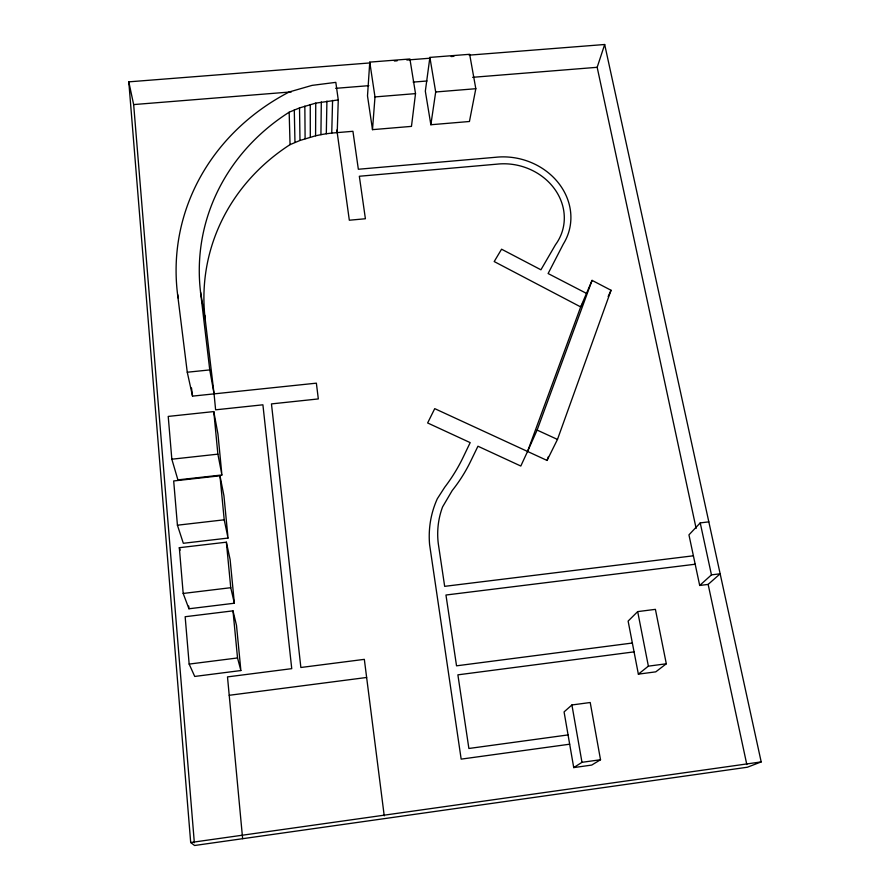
<?xml version="1.0" encoding="UTF-8"?>
<svg xmlns="http://www.w3.org/2000/svg" width="890" height="890" viewBox="0 0 890 890"><rect width="100%" height="100%" fill="white"/><g stroke="black" fill="none" stroke-linecap="round" stroke-linejoin="round"><path stroke-width="1.33" d="M315.75 103.129L299.518 107.924L289.172 112.207A222.033 199.961 9.9 0 0 200.55 292.143L205.156 318.865A212.955 193.252 9.8 0 1 290.051 144.636L299.986 140.464L315.583 135.792L315.75 103.129L338.267 99.914L335.819 82.358L312.056 85.384L289.25 91.959A235.583 212.165 9.2 0 0 177.577 294.356L187.267 372.231L192.529 396.128L316.373 383.167L318.32 398.931L271.461 403.904L300.865 667.489L364.333 659.356L384.235 815.852M315.583 135.792L320.923 134.668L321.312 101.983M320.923 134.668L326.307 133.756L326.919 101.06M326.307 133.756L331.748 133.077L332.582 100.37M337.221 132.621L338.267 99.914M369.762 62.122L367.503 95.898L372.498 129.651L411.469 126.38L415.519 93.617L409.912 58.974L369.762 62.122L374.99 96.921L372.498 129.651M429.892 57.405L425.331 91.192L430.86 124.745L469.442 121.496L475.816 88.711L469.653 54.29L429.892 57.405L435.688 91.982L430.86 124.745M696.136 528.426L597.168 67.306L604.677 44.5L469.108 55.147M569.667 744.207L461.165 759.126L429.592 544.535A98.946 93.973 31.9 0 1 437.324 498.734L444.733 487.219A188.613 174.896 -1.4 0 0 452.899 475.583L454.779 472.59A188.613 174.896 -1.4 0 0 463.189 457.193L470.187 442.63L427.634 422.961L434.732 408.644L547.05 460.442L548.451 456.548M547.05 460.442L557.474 439.438L611.052 290.274L592.073 280.372L580.692 306.928L527.559 451.453L520.806 466.037L477.952 446.224L470.51 461.565A169.601 157.931 0.7 0 1 460.341 479.365L458.406 482.213A169.601 157.931 0.7 0 1 452.209 490.535L442.575 506.922A83.793 79.644 31 0 0 438.269 543.501L444.666 586.343L693.399 555.794M527.559 451.453L537.115 430.081L592.073 280.372M608.159 296.515L611.052 290.274M583.306 302.277L580.692 306.928L494.195 261.56L501.571 249.2L540.931 269.792L555.46 244.772A57.472 50.663 14.3 0 0 554.459 188.791A57.472 50.663 14.3 0 0 496.665 164.183L359.338 176.253L365.401 218.751L349.325 220.219L336.854 130.007M708.818 521.863L700.23 522.897L688.949 534.857L699.696 585.464L708.151 584.407L720.155 573.794L711.455 574.873L699.696 585.464M637.685 611.608L628.118 621.087L638.364 674.142L655.785 671.839L666.31 663.784L655.407 609.35L637.685 611.608L648.376 666.154L638.364 674.142M571.914 704.969L564.071 711.9L573.727 767.592L591.716 765.077L600.516 759.737L590.215 702.51L571.914 704.969L581.982 762.318L573.727 767.592M604.677 44.5L761.195 761.907L747.389 767.225L194.565 845.5L190.694 842.519L128.794 81.847L369.506 62.968M190.683 842.519L761.206 761.907M581.982 762.318L600.516 759.737M568.065 734.918L468.885 748.479L457.883 674.843L634.069 651.869M648.376 666.154L666.31 663.784M229.22 695.29L366.636 677.479M632.356 643.025L456.537 665.82L445.957 595.021L695.19 564.227M240.879 670.548L194.732 676.444L189.158 664.085L185.153 616.726L232.991 610.852L236.506 625.425L240.879 670.548L237.53 657.955L232.991 610.852M189.158 664.085L237.53 657.955M188.936 608.782L234.359 603.231L230.121 559.554L226.36 542.188L179.324 547.695L183.184 593.452L188.936 608.782L188.702 606.034M183.184 593.452L230.755 587.7L234.359 603.231M228.04 538.072L183.329 543.289L177.422 525.2L173.684 480.956L219.964 475.794L223.946 495.786L228.04 538.072L224.213 519.805L219.964 475.794M177.422 525.2L224.213 519.805M221.922 474.971L177.9 479.877L171.837 459.207L168.221 416.42L213.778 411.58L217.95 433.997L221.922 474.971L217.883 454.156L213.778 411.58M171.837 459.207L217.883 454.156M187.267 372.231L209.762 369.917L214.067 393.881L215.614 409.823L262.906 404.805L291.742 668.657L227.495 676.89L242.636 838.692M331.748 133.077L352.93 131.297L358.347 169.256L495.418 157.296A64.314 56.671 14.3 0 1 558.609 183.173A64.314 56.671 14.3 0 1 563.337 244.027L548.118 273.541L586.688 293.5M374.99 96.921L415.519 93.617M435.688 91.982L475.816 88.711M128.794 81.847L133.656 104.575L291.386 91.892M335.664 88.333L368.872 85.663M413.149 82.103L426.978 80.99M472.635 77.319L597.168 67.306M394.404 61.01L397.174 60.798M406.852 60.031L430.371 58.184M451.119 56.56L453.889 56.337M537.115 430.081L557.474 439.438M179.324 547.695L180.158 550.142M700.23 522.897L711.455 574.873M708.151 584.407L746.81 764.521M177.577 294.356L178.412 298.361M191.506 387.94L192.529 396.128M204.8 315.95L214.067 393.881M200.55 292.143L209.762 369.917M226.36 542.188L230.755 587.7M133.656 104.575L194.343 842.73M289.172 112.207L290.051 144.636M294.29 109.96L294.968 142.445M299.518 107.924L299.986 140.464M304.847 106.11L305.103 138.695M310.254 104.508L310.299 137.127"/></g></svg>
